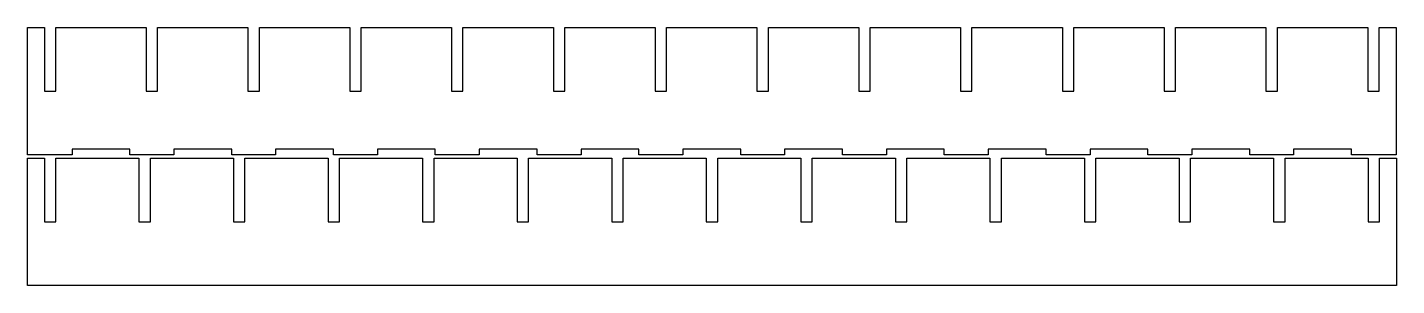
# Model space of a CAD drawing. Extents: x 16 to 257, y 33 to 78.
import ezdxf

# ---------------------------------------------------------------- set-up
doc = ezdxf.new("R2010")
doc.units = 0
doc.layers.add('baffles_jr_30_1.0', color=7, linetype='CONTINUOUS')

msp = doc.modelspace()

# ---------------------------------------------------------------- linework, layer by layer
at = {"layer": 'baffles_jr_30_1.0', "color": 1}
for p, q in [((16, 55.732253), (16, 78.232243)), ((16, 78.232243), (18.994354, 78.232243)), ((18.994354, 78.232243), (18.994354, 66.976621)), ((21.005643, 66.976621), (21.005643, 78.232243)), ((21.005643, 78.232243), (36.940356, 78.232243)), ((36.940356, 78.232243), (36.940356, 66.976621)), ((38.951644, 66.976621), (38.951644, 78.232243)), ((38.951644, 78.232243), (54.886356, 78.232243)), ((54.886356, 78.232243), (54.886356, 66.976621)), ((56.897626, 66.976621), (56.897626, 78.232243)), ((56.897626, 78.232243), (72.832352, 78.232243)), ((72.832352, 78.232243), (72.832352, 66.976621)), ((74.843644, 66.976621), (74.843644, 78.232243)), ((74.843644, 78.232243), (90.778369, 78.232243)), ((90.778369, 78.232243), (90.778369, 66.976621)), ((92.789661, 66.976621), (92.789661, 78.232243)), ((92.789661, 78.232243), (108.724351, 78.232243)), ((108.724351, 78.232243), (108.724351, 66.976621)), ((110.735643, 66.976621), (110.735643, 78.232243)), ((110.735643, 78.232243), (126.670368, 78.232243)), ((126.670368, 78.232243), (126.670368, 66.976621)), ((128.68166, 66.976621), (128.68166, 78.232243)), ((128.68166, 78.232243), (144.61635, 78.232243)), ((144.61635, 78.232243), (144.61635, 66.976621)), ((146.627642, 66.976621), (146.627642, 78.232243)), ((146.627642, 78.232243), (162.562367, 78.232243)), ((162.562367, 78.232243), (162.562367, 66.976621)), ((164.573659, 66.976621), (164.573659, 78.232243)), ((164.573659, 78.232243), (180.508349, 78.232243)), ((180.508349, 78.232243), (180.508349, 66.976621)), ((182.519641, 66.976621), (182.519641, 78.232243)), ((182.519641, 78.232243), (198.454366, 78.232243)), ((198.454366, 78.232243), (198.454366, 66.976621)), ((200.465658, 66.976621), (200.465658, 78.232243)), ((200.465658, 78.232243), (216.400348, 78.232243)), ((216.400348, 78.232243), (216.400348, 66.976621)), ((218.41164, 66.976621), (218.41164, 78.232243)), ((218.41164, 78.232243), (234.346365, 78.232243)), ((234.346365, 78.232243), (234.346365, 66.976621)), ((236.357657, 66.976621), (236.357657, 78.232243)), ((236.357657, 78.232243), (252.292347, 78.232243)), ((252.292347, 78.232243), (252.292347, 66.976621)), ((254.303639, 66.976621), (254.303639, 78.232243)), ((254.303639, 78.232243), (257.297982, 78.232243)), ((257.297982, 78.232243), (257.297982, 55.732253)), ((18.994354, 66.976621), (19.999999, 66.976621)), ((19.999999, 66.976621), (21.005643, 66.976621)), ((36.940356, 66.976621), (37.945998, 66.976621)), ((37.945998, 66.976621), (38.951644, 66.976621)), ((54.886356, 66.976621), (55.891998, 66.976621)), ((55.891998, 66.976621), (56.897626, 66.976621)), ((72.832352, 66.976621), (73.838015, 66.976621)), ((73.838015, 66.976621), (74.843644, 66.976621)), ((90.778369, 66.976621), (91.783997, 66.976621)), ((91.783997, 66.976621), (92.789661, 66.976621)), ((108.724351, 66.976621), (109.730014, 66.976621)), ((109.730014, 66.976621), (110.735643, 66.976621)), ((126.670368, 66.976621), (127.675996, 66.976621)), ((127.675996, 66.976621), (128.68166, 66.976621)), ((144.61635, 66.976621), (145.622014, 66.976621)), ((145.622014, 66.976621), (146.627642, 66.976621)), ((162.562367, 66.976621), (163.567995, 66.976621)), ((163.567995, 66.976621), (164.573659, 66.976621)), ((180.508349, 66.976621), (181.514013, 66.976621)), ((181.514013, 66.976621), (182.519641, 66.976621)), ((198.454366, 66.976621), (199.459995, 66.976621)), ((199.459995, 66.976621), (200.465658, 66.976621)), ((216.400348, 66.976621), (217.406012, 66.976621)), ((217.406012, 66.976621), (218.41164, 66.976621)), ((234.346365, 66.976621), (235.351994, 66.976621)), ((235.351994, 66.976621), (236.357657, 66.976621)), ((252.292347, 66.976621), (253.298011, 66.976621)), ((253.298011, 66.976621), (254.303639, 66.976621)), ((19.999999, 55.732253), (16, 55.732253)), ((23.872998, 55.732253), (19.999999, 55.732253)), ((19.999999, 55.732253), (19.999999, 55.732253)), ((34.072999, 56.732237), (23.872998, 56.732237)), ((23.872998, 56.732237), (23.872998, 55.732253)), ((34.072999, 55.732253), (34.072999, 56.732237)), ((37.945998, 55.732253), (34.072999, 55.732253)), ((41.818997, 55.732253), (37.945998, 55.732253)), ((52.018999, 56.732237), (41.818997, 56.732237)), ((41.818997, 56.732237), (41.818997, 55.732253)), ((52.018999, 55.732253), (52.018999, 56.732237)), ((55.891998, 55.732253), (52.018999, 55.732253)), ((59.765004, 55.732253), (55.891998, 55.732253)), ((69.965009, 56.732237), (59.765004, 56.732237)), ((59.765004, 56.732237), (59.765004, 55.732253)), ((69.965009, 55.732253), (69.965009, 56.732237)), ((73.838015, 55.732253), (69.965009, 55.732253)), ((77.710986, 55.732253), (73.838015, 55.732253)), ((87.910991, 56.732237), (77.710986, 56.732237)), ((77.710986, 56.732237), (77.710986, 55.732253)), ((87.910991, 55.732253), (87.910991, 56.732237)), ((91.783997, 55.732253), (87.910991, 55.732253)), ((95.657003, 55.732253), (91.783997, 55.732253)), ((105.857008, 56.732237), (95.657003, 56.732237)), ((95.657003, 56.732237), (95.657003, 55.732253)), ((105.857008, 55.732253), (105.857008, 56.732237)), ((109.730014, 55.732253), (105.857008, 55.732253)), ((113.602985, 55.732253), (109.730014, 55.732253)), ((123.80299, 56.732237), (113.602985, 56.732237)), ((113.602985, 56.732237), (113.602985, 55.732253)), ((123.80299, 55.732253), (123.80299, 56.732237)), ((127.675996, 55.732253), (123.80299, 55.732253)), ((131.549002, 55.732253), (127.675996, 55.732253)), ((141.749007, 56.732237), (131.549002, 56.732237)), ((131.549002, 56.732237), (131.549002, 55.732253)), ((141.749007, 55.732253), (141.749007, 56.732237)), ((145.622014, 55.732253), (141.749007, 55.732253)), ((149.494984, 55.732253), (145.622014, 55.732253)), ((159.694989, 56.732237), (149.494984, 56.732237)), ((149.494984, 56.732237), (149.494984, 55.732253)), ((159.694989, 55.732253), (159.694989, 56.732237)), ((163.567995, 55.732253), (159.694989, 55.732253)), ((167.441002, 55.732253), (163.567995, 55.732253)), ((177.641007, 56.732237), (167.441002, 56.732237)), ((167.441002, 56.732237), (167.441002, 55.732253)), ((177.641007, 55.732253), (177.641007, 56.732237)), ((181.514013, 55.732253), (177.641007, 55.732253)), ((185.386984, 55.732253), (181.514013, 55.732253)), ((195.586989, 56.732237), (185.386984, 56.732237)), ((185.386984, 56.732237), (185.386984, 55.732253)), ((195.586989, 55.732253), (195.586989, 56.732237)), ((199.459995, 55.732253), (195.586989, 55.732253)), ((203.333001, 55.732253), (199.459995, 55.732253)), ((213.533006, 56.732237), (203.333001, 56.732237)), ((203.333001, 56.732237), (203.333001, 55.732253)), ((213.533006, 55.732253), (213.533006, 56.732237)), ((217.406012, 55.732253), (213.533006, 55.732253)), ((221.278983, 55.732253), (217.406012, 55.732253)), ((231.478988, 56.732237), (221.278983, 56.732237)), ((221.278983, 56.732237), (221.278983, 55.732253)), ((231.478988, 55.732253), (231.478988, 56.732237)), ((235.351994, 55.732253), (231.478988, 55.732253)), ((239.225, 55.732253), (235.351994, 55.732253)), ((249.425005, 56.732237), (239.225, 56.732237)), ((239.225, 56.732237), (239.225, 55.732253)), ((249.425005, 55.732253), (249.425005, 56.732237)), ((253.298011, 55.732253), (249.425005, 55.732253)), ((257.297982, 55.732253), (253.298011, 55.732253)), ((16, 32.699999), (16, 55.2)), ((16, 55.2), (18.994354, 55.2)), ((18.994354, 55.2), (18.994354, 43.944353)), ((21.005643, 43.944353), (21.005643, 55.2)), ((21.005643, 55.2), (35.664355, 55.2)), ((35.664355, 55.2), (35.664355, 43.944353)), ((37.675644, 43.944353), (37.675644, 55.2)), ((37.675644, 55.2), (52.334354, 55.2)), ((52.334354, 55.2), (52.334354, 43.944353)), ((54.345642, 43.944353), (54.345642, 55.2)), ((54.345642, 55.2), (69.00436, 55.2)), ((69.00436, 55.2), (69.00436, 43.944353)), ((71.015652, 43.944353), (71.015652, 55.2)), ((71.015652, 55.2), (85.674345, 55.2)), ((85.674345, 55.2), (85.674345, 43.944353)), ((87.685637, 43.944353), (87.685637, 55.2)), ((87.685637, 55.2), (102.344365, 55.2)), ((102.344365, 55.2), (102.344365, 43.944353)), ((104.355657, 43.944353), (104.355657, 55.2)), ((104.355657, 55.2), (119.014349, 55.2)), ((119.014349, 55.2), (119.014349, 43.944353)), ((121.025641, 43.944353), (121.025641, 55.2)), ((121.025641, 55.2), (135.684369, 55.2)), ((135.684369, 55.2), (135.684369, 43.944353)), ((137.695626, 43.944353), (137.695626, 55.2)), ((137.695626, 55.2), (152.354354, 55.2)), ((152.354354, 55.2), (152.354354, 43.944353)), ((154.365646, 43.944353), (154.365646, 55.2)), ((154.365646, 55.2), (169.024339, 55.2)), ((169.024339, 55.2), (169.024339, 43.944353)), ((171.035631, 43.944353), (171.035631, 55.2)), ((171.035631, 55.2), (185.694359, 55.2)), ((185.694359, 55.2), (185.694359, 43.944353)), ((187.705651, 43.944353), (187.705651, 55.2)), ((187.705651, 55.2), (202.364344, 55.2)), ((202.364344, 55.2), (202.364344, 43.944353)), ((204.375635, 43.944353), (204.375635, 55.2)), ((204.375635, 55.2), (219.034364, 55.2)), ((219.034364, 55.2), (219.034364, 43.944353)), ((221.045655, 43.944353), (221.045655, 55.2)), ((221.045655, 55.2), (235.704348, 55.2)), ((235.704348, 55.2), (235.704348, 43.944353)), ((237.71564, 43.944353), (237.71564, 55.2)), ((237.71564, 55.2), (252.374368, 55.2)), ((252.374368, 55.2), (252.374368, 43.944353)), ((254.38566, 43.944353), (254.38566, 55.2)), ((254.38566, 55.2), (257.380003, 55.2)), ((257.380003, 55.2), (257.380003, 32.699999)), ((18.994354, 43.944353), (19.999999, 43.944353)), ((19.999999, 43.944353), (21.005643, 43.944353)), ((35.664355, 43.944353), (36.669998, 43.944353)), ((36.669998, 43.944353), (37.675644, 43.944353)), ((52.334354, 43.944353), (53.34, 43.944353)), ((53.34, 43.944353), (54.345642, 43.944353)), ((69.00436, 43.944353), (70.009988, 43.944353)), ((70.009988, 43.944353), (71.015652, 43.944353)), ((85.674345, 43.944353), (86.680008, 43.944353)), ((86.680008, 43.944353), (87.685637, 43.944353)), ((102.344365, 43.944353), (103.349993, 43.944353)), ((103.349993, 43.944353), (104.355657, 43.944353)), ((119.014349, 43.944353), (120.020013, 43.944353)), ((120.020013, 43.944353), (121.025641, 43.944353)), ((135.684369, 43.944353), (136.689998, 43.944353)), ((136.689998, 43.944353), (137.695626, 43.944353)), ((152.354354, 43.944353), (153.359982, 43.944353)), ((153.359982, 43.944353), (154.365646, 43.944353)), ((169.024339, 43.944353), (170.030002, 43.944353)), ((170.030002, 43.944353), (171.035631, 43.944353)), ((185.694359, 43.944353), (186.699987, 43.944353)), ((186.699987, 43.944353), (187.705651, 43.944353)), ((202.364344, 43.944353), (203.370007, 43.944353)), ((203.370007, 43.944353), (204.375635, 43.944353)), ((219.034364, 43.944353), (220.039992, 43.944353)), ((220.039992, 43.944353), (221.045655, 43.944353)), ((235.704348, 43.944353), (236.710012, 43.944353)), ((236.710012, 43.944353), (237.71564, 43.944353)), ((252.374368, 43.944353), (253.379997, 43.944353)), ((253.379997, 43.944353), (254.38566, 43.944353)), ((19.999999, 32.699999), (16, 32.699999)), ((253.379997, 32.699999), (19.999999, 32.699999)), ((257.380003, 32.699999), (253.379997, 32.699999))]:
    msp.add_line(p, q, dxfattribs=at)

doc.saveas('drawing.dxf')
